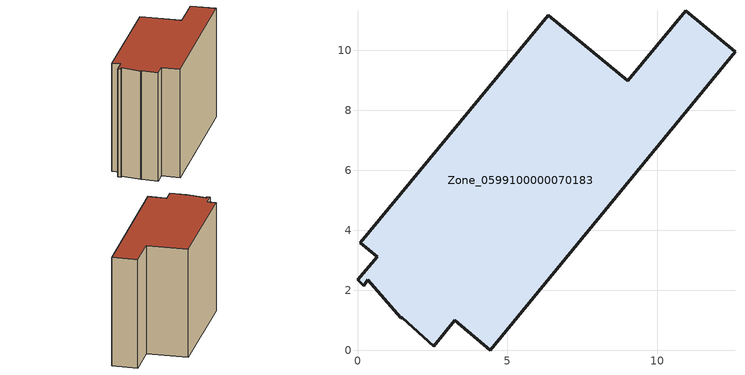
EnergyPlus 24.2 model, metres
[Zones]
Zone_0599100000070183
 floor ground (C_G): 0.66,3.12 0.1,3.59 6.37,11.17 9.02,8.99 10.95,11.32 12.6,9.96 4.43,0 3.24,1 2.55,0.13 1.5,1.08 1.44,1.09 0.34,2.35 0.21,2.15 0,2.34 z0
 wall outside (C_F): 9.02,8.99 6.37,11.17 0.1,3.59 0.66,3.12 0,2.34 0.21,2.15 0.34,2.35 1.44,1.09 1.5,1.08 2.55,0.13 3.24,1 4.43,0 12.6,9.96 10.95,11.32 9.02,8.99 z0:9.42
 roof outside (C_R): 0.34,2.35 1.44,1.09 1.5,1.08 2.55,0.13 3.24,1 4.43,0 12.6,9.96 10.95,11.32 9.02,8.99 6.37,11.17 0.1,3.59 0.66,3.12 0,2.34 0.21,2.15 z9.42
[BUILDING]
Pand.0599100000070183: North Axis=0; Terrain=City; Loads Convergence Tolerance Value=0.04; Temperature Convergence Tolerance Value=0.4; Solar Distribution=FullExterior; Maximum Number of Warmup Days=25; Minimum Number of Warmup Days=1
[Site:Location]
Rotterdam.The.Hague.AP_ZH_NLD Design_Conditions: Latitude=51.96; Longitude=4.45; Time Zone=1; Elevation=-4.5
[SITE:GROUNDTEMPERATURE:BUILDINGSURFACE]
18, 18, 18, 18, 18, 18, 18, 18, 18, 18, 18, 18
[MATERIAL] Thermal Absorptance=0.9; Solar Absorptance=0.7; Visible Absorptance=0.7
Name | Roughness | Thickness | Conductivity | Density | Specific Heat
G.TI.1946 | MediumSmooth | 0.15 | 1 | 540 | 1210
F.TI.1946 | Rough | 0.3 | 0.857143 | 1920 | 840
R.TI.1946 | MediumRough | 0.2 | 0.1 | 1500 | 1000
[CONSTRUCTION]
C_G: G.TI.1946
C_F: F.TI.1946
C_R: R.TI.1946
[ZONE]
Zone_0599100000070183: Type=1; Multiplier=1; Ceiling Height=Autocalculate; Volume=Autocalculate; Floor Area=autocalculate; Part of Total Floor Area=Yes
[ZONEINFILTRATION:DESIGNFLOWRATE]
Infil_Zone_0599100000070183: Zone or ZoneList or Space or SpaceList=Zone_0599100000070183; Schedule=AlwaysOn; Design Flow Rate Calculation Method=Flow/Area; Flow Rate per Floor Area=0.003; Constant Term Coefficient=1; Temperature Term Coefficient=0; Velocity Term Coefficient=0; Velocity Squared Term Coefficient=0
[HVACTEMPLATE:ZONE:IDEALLOADSAIRSYSTEM]
Zone_0599100000070183: Maximum Heating Supply Air Temperature=50; Minimum Cooling Supply Air Temperature=13; Maximum Heating Supply Air Humidity Ratio=0.0156; Minimum Cooling Supply Air Humidity Ratio=0.0077; Heating Limit=NoLimit; Cooling Limit=NoLimit; Dehumidification Control Type=ConstantSensibleHeatRatio; Cooling Sensible Heat Ratio=0.7; Dehumidification Setpoint=60; Humidification Control Type=None; Humidification Setpoint=30; Outdoor Air Method=None; Outdoor Air Flow Rate per Person=0.00944; Outdoor Air Flow Rate per Zone Floor Area=0; Outdoor Air Flow Rate per Zone=0; Demand Controlled Ventilation Type=None; Outdoor Air Economizer Type=NoEconomizer; Heat Recovery Type=None; Sensible Heat Recovery Effectiveness=0.7; Latent Heat Recovery Effectiveness=0.65
[ZONECONTROL:THERMOSTAT]
ThermostatControl_Zone_0599100000070183: Zone or ZoneList=Zone_0599100000070183; Control Type Schedule=DualSetpointControlType; Control 1=Thermostat_Zone_0599100000070183; Temperature Difference Between Cutout And Setpoint=0
[THERMOSTATSETPOINT:DUALSETPOINT]
Thermostat_Zone_0599100000070183: Heating Setpoint Temperature Schedule=HeatingSetpoint_Zone_0599100000070183; Cooling Setpoint Temperature Schedule=CoolingSetpoint_Zone_0599100000070183
[SCHEDULE:COMPACT]
HeatingSetpoint_Zone_0599100000070183: Through: 12/31, For: AllDays, Until: 24:00, 21
CoolingSetpoint_Zone_0599100000070183: Through: 12/31, For: AllDays, Until: 24:00, 24
DualSetpointControlType: Through: 12/31, For: AllDays, Until: 24:00, 4
AlwaysOn: Through: 12/31, For: AllDays, Until: 24:00, 1
